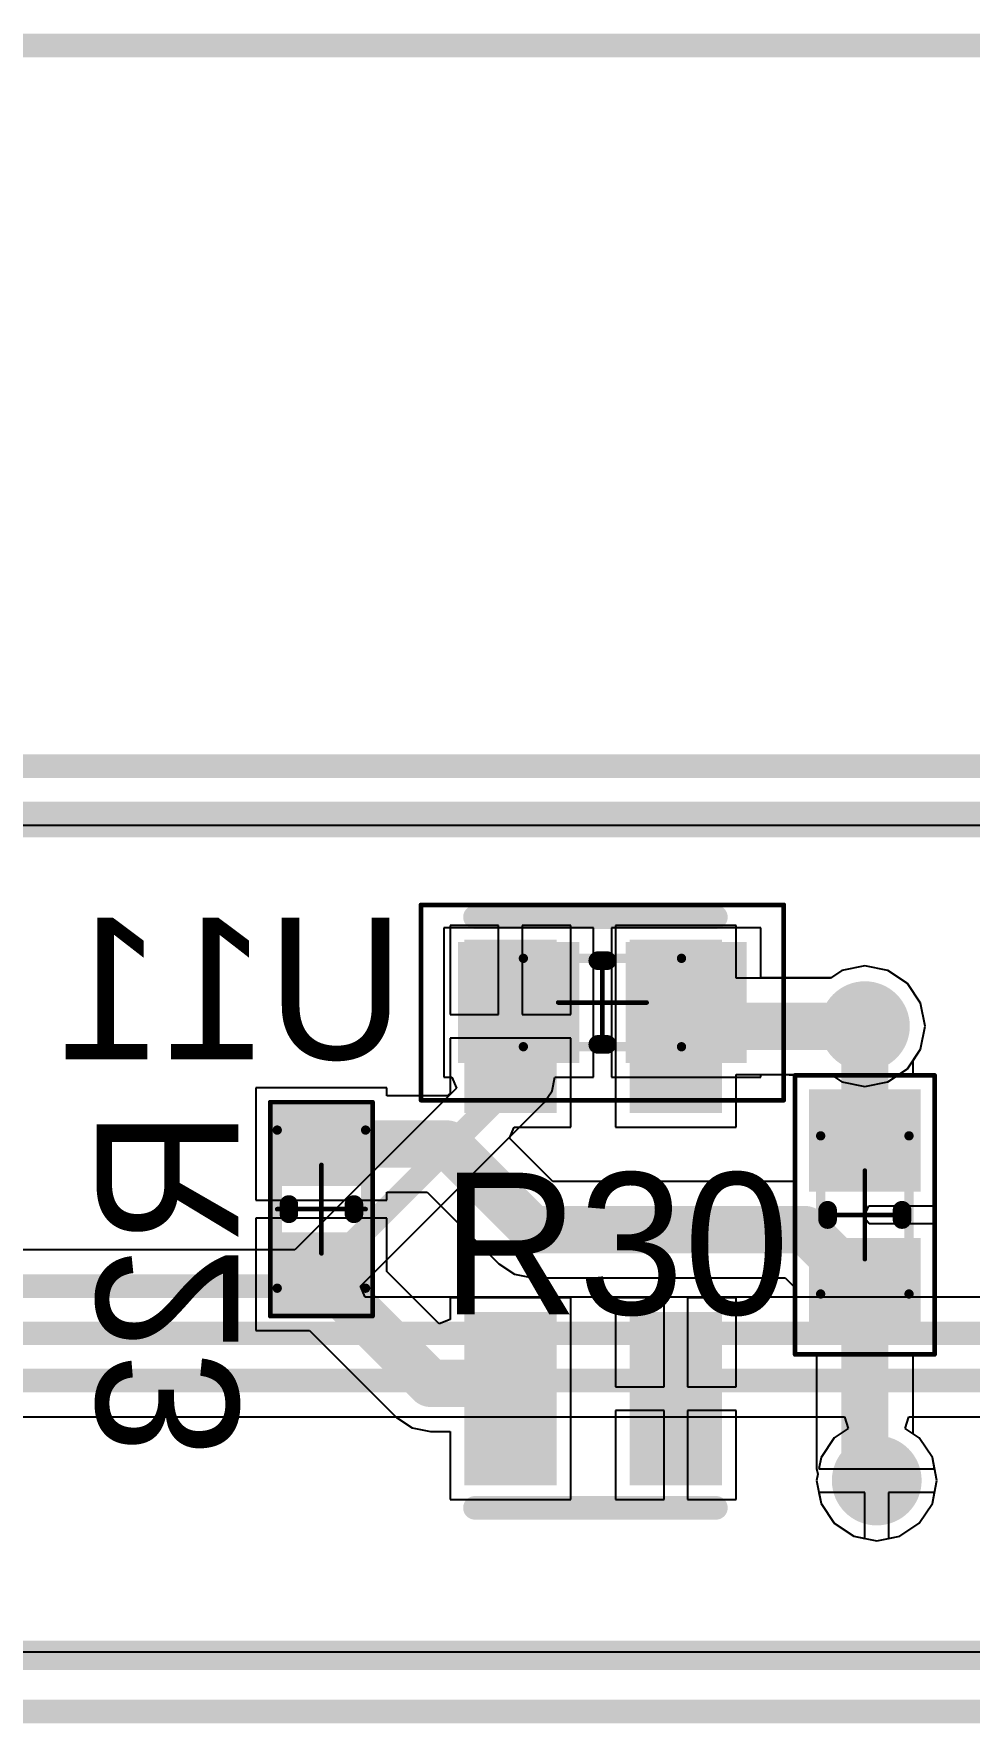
# Model space of a CAD drawing. Header units: millimetres. Extents: x 0 to 146, y 0 to 35.
# Drawn here: x 109.56 to 119.62, y 15.88 to 34.04 of the extents above; entities that cross this region are included whole.
import ezdxf

# ---------------------------------------------------------------- set-up
doc = ezdxf.new("R2010")
doc.units = ezdxf.units.MM
for name, color, linetype in [('BottomLayer', 5, 'Continuous'), ('BottomOverlay', 54, 'Continuous'), ('BottomPaste', 16, 'Continuous'), ('BottomSolder', 6, 'Continuous'), ('Mechanical1', 6, 'Continuous'), ('Mechanical13', 56, 'Continuous'), ('Mechanical15', 56, 'Continuous'), ('MultiLayer', 9, 'Continuous'), ('TopLayer', 1, 'Continuous'), ('TopOverlay', 2, 'Continuous'), ('TopPaste', 8, 'Continuous'), ('TopSolder', 216, 'Continuous'), ('ViaHoleLayer', 16, 'Continuous')]:
    doc.layers.add(name, color=color, linetype=linetype)

# ---------------------------------------------------------------- blocks, each defined once
blk = doc.blocks.new('QRE1113GR_B_8')
at = {"layer": 'BottomLayer'}
for points in [[(-2.82999942, 0.4939995199999999), (-1.17000274, 0.4939995199999999), (-2.82999942, 1.28400048), (-1.17000274, 1.28400048)], [(1.17000274, 0.4939995199999999), (2.82999942, 0.4939995199999999), (1.17000274, 1.28400048), (2.82999942, 1.28400048)], [(-2.82999942, -1.28400048), (-1.17000274, -1.28400048), (-2.82999942, -0.4939995199999999), (-1.17000274, -0.4939995199999999)], [(1.17000274, -1.28400048), (2.82999942, -1.28400048), (1.17000274, -0.4939995199999999), (2.82999942, -0.4939995199999999)]]:
    blk.add_solid(points, dxfattribs=at)
at = {"layer": 'BottomOverlay', "const_width": 0.254}
for points in [[(-3.175, -1.27), (-3.175, 1.3199999)], [(3.175, -1.27), (3.175, 1.3199999)], [(1.651, -2.032), (1.524, -2.032)]]:
    blk.add_lwpolyline(points, dxfattribs=at)
at = {"layer": 'BottomOverlay', "const_width": 0.127}
for points in [[(-3.2385, 1.3199999, 1), (-3.1115, 1.3199999, 1)], [(3.1115, 1.3199999, 1), (3.2385, 1.3199999, 1)], [(-3.2385, -1.27, 1), (-3.1115, -1.27, 1)], [(3.1115, -1.27, 1), (3.2385, -1.27, 1)], [(1.4605, -2.032, 1), (1.5875, -2.032, 1)], [(1.5875, -2.032, 1), (1.7145, -2.032, 1)]]:
    blk.add_lwpolyline(points, format="xyb", close=True, dxfattribs=at)
at = {"layer": 'BottomPaste'}
for points in [[(-2.82999942, 0.4939995199999999), (-1.17000274, 0.4939995199999999), (-2.82999942, 1.28400048), (-1.17000274, 1.28400048)], [(1.17000274, 0.4939995199999999), (2.82999942, 0.4939995199999999), (1.17000274, 1.28400048), (2.82999942, 1.28400048)], [(-2.82999942, -1.28400048), (-1.17000274, -1.28400048), (-2.82999942, -0.4939995199999999), (-1.17000274, -0.4939995199999999)], [(1.17000274, -1.28400048), (2.82999942, -1.28400048), (1.17000274, -0.4939995199999999), (2.82999942, -0.4939995199999999)]]:
    blk.add_solid(points, dxfattribs=at)
at = {"layer": 'BottomSolder'}
for points in [[(-2.93159942, 0.39239952), (-1.06840274, 0.39239952), (-2.93159942, 1.38560048), (-1.06840274, 1.38560048)], [(1.06840274, 0.39239952), (2.93159942, 0.39239952), (1.06840274, 1.38560048), (2.93159942, 1.38560048)], [(-2.93159942, -1.38560048), (-1.06840274, -1.38560048), (-2.93159942, -0.39239952), (-1.06840274, -0.39239952)], [(1.06840274, -1.38560048), (2.93159942, -1.38560048), (1.06840274, -0.39239952), (2.93159942, -0.39239952)]]:
    blk.add_solid(points, dxfattribs=at)
blk = doc.blocks.new('RESC0603_1608__M_33')
at = {"layer": 'Mechanical13', "const_width": 0.0999998}
for points in [[(0.8500008399999999, 0.47500032), (-0.8499983, 0.47500032)], [(-0.8499983, 0.47500032), (-0.8499983, -0.47499778)], [(0.8500008399999999, 0.47500032), (0.8500008399999999, -0.47499778)], [(0.8500008399999999, -0.47499778), (-0.8499983, -0.47499778)]]:
    blk.add_lwpolyline(points, dxfattribs=at)
at = {"layer": 'Mechanical13', "const_width": 0.0499999}
for points in [[(-0.8749969799999999, 0.47500032, 1), (-0.8249996199999998, 0.47500032, 1)], [(-0.8749969799999999, 0.47500032, 1), (-0.8249996199999998, 0.47500032, 1)], [(0.8250021599999999, 0.47500032, 1), (0.87499952, 0.47500032, 1)], [(0.8250021599999999, 0.47500032, 1), (0.87499952, 0.47500032, 1)], [(-0.8749969799999999, -0.47499778, 1), (-0.8249996199999998, -0.47499778, 1)], [(-0.8749969799999999, -0.47499778, 1), (-0.8249996199999998, -0.47499778, 1)], [(0.8250021599999999, -0.47499778, 1), (0.87499952, -0.47499778, 1)], [(0.8250021599999999, -0.47499778, 1), (0.87499952, -0.47499778, 1)]]:
    blk.add_lwpolyline(points, format="xyb", close=True, dxfattribs=at)
at = {"layer": 'Mechanical15', "const_width": 0.0499999}
for points in [[(1.95000118, 1.05000044), (-1.94999864, 1.05000044)], [(-1.94999864, 1.05000044), (-1.94999864, -1.0499979)], [(1.95000118, 1.05000044), (1.95000118, -1.0499979)], [(2.54e-06, 0.47500032), (2.54e-06, -0.47499778)], [(0.47500286, 2.54e-06), (-0.47499778, 2.54e-06)], [(1.95000118, -1.0499979), (-1.94999864, -1.0499979)]]:
    blk.add_lwpolyline(points, dxfattribs=at)
at = {"layer": 'Mechanical15', "const_width": 0.02499868}
for points in [[(-1.96249798, 1.05000044, 1), (-1.9374993, 1.05000044, 1)], [(-1.96249798, 1.05000044, 1), (-1.9374993, 1.05000044, 1)], [(1.93750184, 1.05000044, 1), (1.96250052, 1.05000044, 1)], [(1.93750184, 1.05000044, 1), (1.96250052, 1.05000044, 1)], [(-0.0124968, 0.47500032, 1), (0.01250188, 0.47500032, 1)], [(-0.48749712, 2.54e-06, 1), (-0.46249844, 2.54e-06, 1)], [(0.46250352, 2.54e-06, 1), (0.4875022, 2.54e-06, 1)], [(-0.0124968, -0.47499778, 1), (0.01250188, -0.47499778, 1)], [(-1.96249798, -1.0499979, 1), (-1.9374993, -1.0499979, 1)], [(-1.96249798, -1.0499979, 1), (-1.9374993, -1.0499979, 1)], [(1.93750184, -1.0499979, 1), (1.96250052, -1.0499979, 1)], [(1.93750184, -1.0499979, 1), (1.96250052, -1.0499979, 1)]]:
    blk.add_lwpolyline(points, format="xyb", close=True, dxfattribs=at)
at = {"layer": 'TopLayer'}
for points in [[(-0.3499993, -0.54999636), (-0.3499993, 0.55000144), (-1.4499971, -0.54999636), (-1.4499971, 0.55000144)], [(1.44999964, -0.54999636), (1.44999964, 0.55000144), (0.35000184, -0.54999636), (0.35000184, 0.55000144)]]:
    blk.add_solid(points, dxfattribs=at)
at = {"layer": 'TopOverlay', "const_width": 0.1999996}
for points in [[(0.0499999, 0.4500016399999999), (-0.0499999, 0.4500016399999999)], [(0.0499999, -0.4500016399999999), (-0.0499999, -0.4500016399999999)]]:
    blk.add_lwpolyline(points, dxfattribs=at)
at = {"layer": 'TopOverlay', "const_width": 0.0999998}
for points in [[(-0.0999998, 0.4500016399999999, 1), (0, 0.4500016399999999, 1)], [(0, 0.4500016399999999, 1), (0.0999998, 0.4500016399999999, 1)], [(-0.0999998, -0.4500016399999999, 1), (0, -0.4500016399999999, 1)], [(0, -0.4500016399999999, 1), (0.0999998, -0.4500016399999999, 1)]]:
    blk.add_lwpolyline(points, format="xyb", close=True, dxfattribs=at)
at = {"layer": 'TopPaste'}
for points in [[(-0.3499993, -0.54999636), (-0.3499993, 0.55000144), (-1.4499971, -0.54999636), (-1.4499971, 0.55000144)], [(1.44999964, -0.54999636), (1.44999964, 0.55000144), (0.35000184, -0.54999636), (0.35000184, 0.55000144)]]:
    blk.add_solid(points, dxfattribs=at)
at = {"layer": 'TopSolder'}
for points in [[(-0.2483993, -0.65159636), (-0.2483993, 0.65160144), (-1.5515971, -0.65159636), (-1.5515971, 0.65160144)], [(1.55159964, -0.65159636), (1.55159964, 0.65160144), (0.24840184, -0.65159636), (0.24840184, 0.65160144)]]:
    blk.add_solid(points, dxfattribs=at)
blk = doc.blocks.new('RESC0603_1608__N_B_39')
at = {"layer": 'BottomLayer'}
for points in [[(-1.2499975, 0.499999), (-1.2499975, -0.499999), (-0.3499993, 0.499999), (-0.3499993, -0.499999)], [(0.35000184, 0.499999), (0.35000184, -0.499999), (1.25000004, 0.499999), (1.25000004, -0.499999)]]:
    blk.add_solid(points, dxfattribs=at)
at = {"layer": 'BottomOverlay', "const_width": 0.1999996}
for points in [[(0.0499999, 0.3999992), (-0.0499999, 0.3999992)], [(0.0499999, -0.3999992), (-0.0499999, -0.3999992)]]:
    blk.add_lwpolyline(points, dxfattribs=at)
at = {"layer": 'BottomOverlay', "const_width": 0.0999998}
for points in [[(-0.0999998, 0.3999992, 1), (0, 0.3999992, 1)], [(0, 0.3999992, 1), (0.0999998, 0.3999992, 1)], [(-0.0999998, -0.3999992, 1), (0, -0.3999992, 1)], [(0, -0.3999992, 1), (0.0999998, -0.3999992, 1)]]:
    blk.add_lwpolyline(points, format="xyb", close=True, dxfattribs=at)
at = {"layer": 'BottomPaste'}
for points in [[(-1.2499975, 0.499999), (-1.2499975, -0.499999), (-0.3499993, 0.499999), (-0.3499993, -0.499999)], [(0.35000184, 0.499999), (0.35000184, -0.499999), (1.25000004, 0.499999), (1.25000004, -0.499999)]]:
    blk.add_solid(points, dxfattribs=at)
at = {"layer": 'BottomSolder'}
for points in [[(-1.3515975, 0.601599), (-1.3515975, -0.601599), (-0.2483993, 0.601599), (-0.2483993, -0.601599)], [(0.24840184, 0.601599), (0.24840184, -0.601599), (1.35160004, 0.601599), (1.35160004, -0.601599)]]:
    blk.add_solid(points, dxfattribs=at)
at = {"layer": 'Mechanical13', "const_width": 0.0999998}
for points in [[(0.8500008399999999, 0.47500032), (-0.8499983, 0.47500032)], [(-0.8499983, -0.47499778), (-0.8499983, 0.47500032)], [(0.8500008399999999, -0.47499778), (0.8500008399999999, 0.47500032)], [(0.8500008399999999, -0.47499778), (-0.8499983, -0.47499778)]]:
    blk.add_lwpolyline(points, dxfattribs=at)
at = {"layer": 'Mechanical13', "const_width": 0.0499999}
for points in [[(-0.8749969799999999, 0.47500032, 1), (-0.8249996199999998, 0.47500032, 1)], [(-0.8749969799999999, 0.47500032, 1), (-0.8249996199999998, 0.47500032, 1)], [(0.8250021599999999, 0.47500032, 1), (0.87499952, 0.47500032, 1)], [(0.8250021599999999, 0.47500032, 1), (0.87499952, 0.47500032, 1)], [(-0.8749969799999999, -0.47499778, 1), (-0.8249996199999998, -0.47499778, 1)], [(-0.8749969799999999, -0.47499778, 1), (-0.8249996199999998, -0.47499778, 1)], [(0.8250021599999999, -0.47499778, 1), (0.87499952, -0.47499778, 1)], [(0.8250021599999999, -0.47499778, 1), (0.87499952, -0.47499778, 1)]]:
    blk.add_lwpolyline(points, format="xyb", close=True, dxfattribs=at)
at = {"layer": 'Mechanical15', "const_width": 0.0499999}
for points in [[(1.50000208, 0.75000104), (-1.49999954, 0.75000104)], [(-1.49999954, -0.7499985), (-1.49999954, 0.75000104)], [(1.50000208, -0.7499985), (1.50000208, 0.75000104)], [(2.54e-06, -0.47499778), (2.54e-06, 0.47500032)], [(0.47500286, 0), (-0.47499778, 0)], [(1.50000208, -0.7499985), (-1.49999954, -0.7499985)]]:
    blk.add_lwpolyline(points, dxfattribs=at)
at = {"layer": 'Mechanical15', "const_width": 0.02499868}
for points in [[(-1.51249888, 0.75000104, 1), (-1.4875002, 0.75000104, 1)], [(-1.51249888, 0.75000104, 1), (-1.4875002, 0.75000104, 1)], [(1.48750274, 0.75000104, 1), (1.51250142, 0.75000104, 1)], [(1.48750274, 0.75000104, 1), (1.51250142, 0.75000104, 1)], [(-0.0124968, 0.47500032, 1), (0.01250188, 0.47500032, 1)], [(-0.48749712, 0, 1), (-0.46249844, 0, 1)], [(0.46250352, 0, 1), (0.4875022, 0, 1)], [(-0.0124968, -0.47499778, 1), (0.01250188, -0.47499778, 1)], [(-1.51249888, -0.7499985, 1), (-1.4875002, -0.7499985, 1)], [(-1.51249888, -0.7499985, 1), (-1.4875002, -0.7499985, 1)], [(1.48750274, -0.7499985, 1), (1.51250142, -0.7499985, 1)], [(1.48750274, -0.7499985, 1), (1.51250142, -0.7499985, 1)]]:
    blk.add_lwpolyline(points, format="xyb", close=True, dxfattribs=at)
blk = doc.blocks.new('RESC0603_1608__L_B_40')
at = {"layer": 'BottomLayer'}
for points in [[(-1.0499979, 0.44999656), (-1.0499979, -0.4500016399999999), (-0.3499993, 0.44999656), (-0.3499993, -0.4500016399999999)], [(0.35000184, 0.44999656), (0.35000184, -0.4500016399999999), (1.05000044, 0.44999656), (1.05000044, -0.4500016399999999)]]:
    blk.add_solid(points, dxfattribs=at)
at = {"layer": 'BottomOverlay', "const_width": 0.1999996}
for points in [[(-0.0499999, 0.35000184), (0.0499999, 0.35000184)], [(-0.0499999, -0.35000184), (0.0499999, -0.35000184)]]:
    blk.add_lwpolyline(points, dxfattribs=at)
at = {"layer": 'BottomOverlay', "const_width": 0.0999998}
for points in [[(-0.0999998, 0.35000184, 1), (0, 0.35000184, 1)], [(0, 0.35000184, 1), (0.0999998, 0.35000184, 1)], [(-0.0999998, -0.35000184, 1), (0, -0.35000184, 1)], [(0, -0.35000184, 1), (0.0999998, -0.35000184, 1)]]:
    blk.add_lwpolyline(points, format="xyb", close=True, dxfattribs=at)
at = {"layer": 'BottomPaste'}
for points in [[(-1.0499979, 0.44999656), (-1.0499979, -0.4500016399999999), (-0.3499993, 0.44999656), (-0.3499993, -0.4500016399999999)], [(0.35000184, 0.44999656), (0.35000184, -0.4500016399999999), (1.05000044, 0.44999656), (1.05000044, -0.4500016399999999)]]:
    blk.add_solid(points, dxfattribs=at)
at = {"layer": 'BottomSolder'}
for points in [[(-1.1515979, 0.55159656), (-1.1515979, -0.5516016399999999), (-0.2483993, 0.55159656), (-0.2483993, -0.5516016399999999)], [(0.24840184, 0.55159656), (0.24840184, -0.5516016399999999), (1.15160044, 0.55159656), (1.15160044, -0.5516016399999999)]]:
    blk.add_solid(points, dxfattribs=at)
at = {"layer": 'Mechanical13', "const_width": 0.0999998}
for points in [[(-0.8499983, 0.47499778), (0.8500008399999999, 0.47499778)], [(-0.8499983, 0.47499778), (-0.8499983, -0.47500286)], [(0.8500008399999999, 0.47499778), (0.8500008399999999, -0.47500286)], [(-0.8499983, -0.47500286), (0.8500008399999999, -0.47500286)]]:
    blk.add_lwpolyline(points, dxfattribs=at)
at = {"layer": 'Mechanical13', "const_width": 0.0499999}
for points in [[(-0.8749969799999999, 0.47499778, 1), (-0.8249996199999998, 0.47499778, 1)], [(-0.8749969799999999, 0.47499778, 1), (-0.8249996199999998, 0.47499778, 1)], [(0.8250021599999999, 0.47499778, 1), (0.87499952, 0.47499778, 1)], [(0.8250021599999999, 0.47499778, 1), (0.87499952, 0.47499778, 1)], [(-0.8749969799999999, -0.47500286, 1), (-0.8249996199999998, -0.47500286, 1)], [(-0.8749969799999999, -0.47500286, 1), (-0.8249996199999998, -0.47500286, 1)], [(0.8250021599999999, -0.47500286, 1), (0.87499952, -0.47500286, 1)], [(0.8250021599999999, -0.47500286, 1), (0.87499952, -0.47500286, 1)]]:
    blk.add_lwpolyline(points, format="xyb", close=True, dxfattribs=at)
at = {"layer": 'Mechanical15', "const_width": 0.0499999}
for points in [[(-1.1499977, 0.5499989), (1.15000024, 0.5499989)], [(-1.1499977, 0.5499989), (-1.1499977, -0.55000144)], [(1.15000024, 0.5499989), (1.15000024, -0.55000144)], [(2.54e-06, 0.47499778), (2.54e-06, -0.47500286)], [(-0.47499778, -2.54e-06), (0.47500032, -2.54e-06)], [(-1.1499977, -0.55000144), (1.15000024, -0.55000144)]]:
    blk.add_lwpolyline(points, dxfattribs=at)
at = {"layer": 'Mechanical15', "const_width": 0.02499868}
for points in [[(-1.16249704, 0.5499989, 1), (-1.13749836, 0.5499989, 1)], [(-1.16249704, 0.5499989, 1), (-1.13749836, 0.5499989, 1)], [(1.1375009, 0.5499989, 1), (1.16249958, 0.5499989, 1)], [(1.1375009, 0.5499989, 1), (1.16249958, 0.5499989, 1)], [(-0.0124968, 0.47499778, 1), (0.01250188, 0.47499778, 1)], [(-0.48749712, -2.54e-06, 1), (-0.46249844, -2.54e-06, 1)], [(0.46250098, -2.54e-06, 1), (0.4874996599999999, -2.54e-06, 1)], [(-1.16249704, -0.55000144, 1), (-1.13749836, -0.55000144, 1)], [(-1.16249704, -0.55000144, 1), (-1.13749836, -0.55000144, 1)], [(-0.0124968, -0.47500286, 1), (0.01250188, -0.47500286, 1)], [(1.1375009, -0.55000144, 1), (1.16249958, -0.55000144, 1)], [(1.1375009, -0.55000144, 1), (1.16249958, -0.55000144, 1)]]:
    blk.add_lwpolyline(points, format="xyb", close=True, dxfattribs=at)

msp = doc.modelspace()

# ---------------------------------------------------------------- linework, layer by layer
at = {"layer": 'BottomLayer'}
for p, q in [((2.03661264, 25.52737846), (138.56156184, 25.52737592)), ((114.55748488, 24.44968186), (114.03548694, 24.44968186)), ((114.03548694, 24.44968186), (114.03548694, 23.49268098)), ((114.55748488, 23.49268098), (114.55748488, 24.44968186)), ((115.3334879, 24.44968186), (114.81148488, 24.44968186)), ((114.81148488, 24.44968186), (114.81148488, 23.49268098)), ((115.3334879, 23.49268098), (115.3334879, 24.44968186)), ((117.1114879, 24.44968186), (115.81348694, 24.44968186)), ((115.81348694, 24.44968186), (115.81348694, 22.28168518)), ((117.1114879, 23.88363524), (117.1114879, 24.44968186)), ((118.4956101, 24.01582192), (118.2478458, 23.9665383)), ((118.7433744, 23.9665383), (118.4956101, 24.01582192)), ((118.12377188, 23.88363524), (117.1114879, 23.88363524)), ((118.2478458, 23.9665383), (118.12377188, 23.88363524)), ((118.9534197, 23.8261906), (118.7433744, 23.9665383)), ((119.0937674, 23.6161453), (118.9534197, 23.8261906)), ((119.14305102, 23.368381), (119.0937674, 23.6161453)), ((114.03548694, 23.49268098), (114.55748488, 23.49268098)), ((114.81148488, 23.49268098), (115.3334879, 23.49268098)), ((119.0937674, 23.1206167), (119.14305102, 23.368381)), ((114.68448488, 23.23868098), (114.03548694, 23.23868098)), ((114.03548694, 23.23868098), (114.03548694, 22.64405428)), ((115.3334879, 23.23868098), (114.68448488, 23.23868098)), ((115.3334879, 22.28168518), (115.3334879, 23.23868098)), ((119.01243914, 22.9988999), (119.0937674, 23.1206167)), ((119.01243914, 22.84338078), (119.01243914, 22.9988999)), ((113.35648906, 22.70538258), (111.94849086, 22.70538258)), ((111.94849086, 22.70538258), (111.94849086, 21.49738398)), ((113.35648906, 22.619335), (113.35648906, 22.70538258)), ((117.1114879, 22.28168518), (117.1114879, 22.8477318)), ((117.1114879, 22.8477318), (117.61528928, 22.8477318)), ((117.61528928, 22.8477318), (117.74048842, 22.84337824)), ((117.74048842, 22.84337824), (117.74048842, 21.69933176)), ((119.24848642, 22.84338078), (119.01243914, 22.84338078)), ((119.24848642, 21.43538258), (119.24848642, 22.84338078)), ((114.00536508, 22.619335), (113.35648906, 22.619335)), ((114.03548694, 22.64405428), (114.00536508, 22.619335)), ((114.67489384, 22.16435242), (114.72349674, 22.28168518)), ((115.1399145, 21.69933176), (114.67489384, 22.16435242)), ((114.72349674, 22.28168518), (115.3334879, 22.28168518)), ((115.81348694, 22.28168518), (117.1114879, 22.28168518)), ((117.74048842, 21.69933176), (115.1399145, 21.69933176)), ((111.94849086, 21.49738398), (113.35648906, 21.49738398)), ((113.35648906, 21.49738398), (113.35648906, 21.58343156)), ((113.35648906, 21.58343156), (113.79082398, 21.58343156)), ((113.79082398, 21.58343156), (114.55912318, 20.81513236)), ((118.48278818, 21.31423474), (118.53615612, 21.43538258)), ((118.53615612, 21.43538258), (119.24848642, 21.43538258)), ((113.35648906, 21.30538284), (111.94849086, 21.30538284)), ((111.94849086, 21.30538284), (111.94849086, 20.09738424)), ((113.35648906, 20.7298798), (113.35648906, 21.30538284)), ((118.53958258, 21.24338144), (118.48278818, 21.31423474)), ((119.24848642, 21.24338144), (118.53958258, 21.24338144)), ((119.24848642, 19.83538324), (119.24848642, 21.24338144)), ((113.91815418, 20.16821468), (113.35648906, 20.7298798)), ((114.55912318, 20.81513236), (114.72715942, 20.7028542)), ((114.72715942, 20.7028542), (114.92537086, 20.66342578)), ((114.92537086, 20.66342578), (114.92538356, 20.66342832)), ((114.92538356, 20.66342832), (117.63794608, 20.66342832)), ((117.63794608, 20.66342832), (117.74048842, 20.56088852)), ((117.74048842, 20.56088852), (117.74048842, 19.83538324)), ((115.3334879, 20.4496797), (114.03548694, 20.4496797)), ((114.03548694, 20.4496797), (114.03548694, 20.21681758)), ((115.3334879, 18.28168302), (115.3334879, 20.4496797)), ((116.33548488, 20.4496797), (115.81348694, 20.4496797)), ((115.81348694, 20.4496797), (115.81348694, 19.49267882)), ((116.33548488, 19.49267882), (116.33548488, 20.4496797)), ((117.1114879, 20.4496797), (116.58948488, 20.4496797)), ((116.58948488, 20.4496797), (116.58948488, 19.49267882)), ((117.1114879, 19.49267882), (117.1114879, 20.4496797)), ((114.03548694, 20.21681758), (113.91815418, 20.16821468)), ((111.94849086, 20.09738424), (112.5239939, 20.09738424)), ((112.5239939, 20.09738424), (113.45882058, 19.16255756)), ((117.74048842, 19.83538324), (117.9765357, 19.83538324)), ((117.9765357, 19.83538324), (117.9765357, 18.61223608)), ((119.01243914, 18.98734582), (119.01243914, 19.83538324)), ((119.01243914, 19.83538324), (119.24848642, 19.83538324)), ((115.81348694, 19.49267882), (116.33548488, 19.49267882)), ((116.58948488, 19.49267882), (117.1114879, 19.49267882)), ((113.45882058, 19.16255756), (113.62685428, 19.0502794)), ((116.33548488, 19.23867882), (115.81348694, 19.23867882)), ((115.81348694, 19.23867882), (115.81348694, 18.28168302)), ((116.33548488, 18.28168302), (116.33548488, 19.23867882)), ((117.1114879, 19.23867882), (116.58948488, 19.23867882)), ((116.58948488, 19.23867882), (116.58948488, 18.28168302)), ((117.1114879, 18.28168302), (117.1114879, 19.23867882)), ((113.62685428, 19.0502794), (113.82506826, 19.01085352)), ((113.82506826, 19.01085352), (114.03548694, 19.01085352)), ((114.03548694, 19.01085352), (114.03548694, 18.28168302)), ((119.0804197, 18.941923), (119.01243914, 18.98734582)), ((119.2207674, 18.7318777), (119.0804197, 18.941923)), ((119.27005102, 18.4841134), (119.2207674, 18.7318777)), ((117.98859562, 18.55160882), (117.97516918, 18.4841134)), ((117.9765357, 18.61223608), (117.98859562, 18.55160882)), ((117.97516918, 18.4841134), (118.0244528, 18.2363491)), ((119.2207674, 18.2363491), (119.27005102, 18.4841134)), ((114.03548694, 18.28168302), (115.3334879, 18.28168302)), ((115.81348694, 18.28168302), (116.33548488, 18.28168302)), ((116.58948488, 18.28168302), (117.1114879, 18.28168302)), ((118.0244528, 18.2363491), (118.1648005, 18.0263038)), ((119.0804197, 18.0263038), (119.2207674, 18.2363491)), ((118.1648005, 18.0263038), (118.3748458, 17.8859561)), ((118.8703744, 17.8859561), (119.0804197, 18.0263038)), ((118.3748458, 17.8859561), (118.6226101, 17.83667248)), ((118.6226101, 17.83667248), (118.8703744, 17.8859561)), ((138.56160248, 16.63737592), (93.0956101, 16.637381))]:
    msp.add_line(p, q, dxfattribs=at)
at = {"layer": 'BottomLayer', "const_width": 0.508}
for points in [[(116.46248742, 23.36568352), (118.49291262, 23.36568352)], [(118.49291262, 23.36568352), (118.49448742, 23.36725832)], [(118.49448742, 23.36725832), (118.4956101, 23.368381)], [(118.49448742, 22.13938168), (118.49448742, 23.36725832)], [(112.65248996, 22.10138328), (114.00536762, 22.10138328)], [(114.00536762, 22.10138328), (114.92537086, 21.18138004)], [(114.92537086, 21.18138004), (117.85248972, 21.18138004)], [(117.85248972, 21.18138004), (118.24848588, 20.78538388)], [(112.65248996, 20.70138354), (112.75248976, 20.70138354)], [(112.75248976, 20.70138354), (112.8484916, 20.6053817)], [(112.8484916, 20.5053819), (112.8484916, 20.6053817)], [(112.8484916, 20.5053819), (113.82506826, 19.52880524)], [(118.49448742, 18.61223608), (118.49448742, 20.53938234)], [(113.82506826, 19.52880524), (114.54348694, 19.52880524)], [(114.54348694, 19.52880524), (114.68448742, 19.38780476)], [(114.68448742, 19.36568136), (114.68448742, 19.38780476)], [(118.49448742, 18.61223608), (118.6226101, 18.4841134)]]:
    msp.add_lwpolyline(points, dxfattribs=at)
at = {"layer": 'BottomLayer'}
for points, const_width in [([(116.33548742, 23.36568352, 1), (116.58948742, 23.36568352, 1)], 0.254), ([(118.3051101, 23.368381, 1), (118.6861101, 23.368381, 1)], 0.3809999999999999), ([(118.36591262, 23.36568352, 1), (118.61991262, 23.36568352, 1)], 0.254), ([(118.36591262, 23.36568352, 1), (118.61991262, 23.36568352, 1)], 0.254), ([(118.36748742, 23.36725832, 1), (118.62148742, 23.36725832, 1)], 0.254), ([(118.36748742, 23.36725832, 1), (118.62148742, 23.36725832, 1)], 0.254), ([(118.36748742, 23.36725832, 1), (118.62148742, 23.36725832, 1)], 0.254), ([(118.3686101, 23.368381, 1), (118.6226101, 23.368381, 1)], 0.254), ([(112.52548996, 22.10138328, 1), (112.77948996, 22.10138328, 1)], 0.254), ([(113.87836762, 22.10138328, 1), (114.13236762, 22.10138328, 1)], 0.254), ([(113.87836762, 22.10138328, 1), (114.13236762, 22.10138328, 1)], 0.254), ([(118.36748742, 22.13938168, 1), (118.62148742, 22.13938168, 1)], 0.254), ([(114.79837086, 21.18138004, 1), (115.05237086, 21.18138004, 1)], 0.254), ([(114.79837086, 21.18138004, 1), (115.05237086, 21.18138004, 1)], 0.254), ([(117.72548972, 21.18138004, 1), (117.97948972, 21.18138004, 1)], 0.254), ([(117.72548972, 21.18138004, 1), (117.97948972, 21.18138004, 1)], 0.254), ([(112.52548996, 20.70138354, 1), (112.77948996, 20.70138354, 1)], 0.254), ([(112.62548976, 20.70138354, 1), (112.87948976, 20.70138354, 1)], 0.254), ([(112.62548976, 20.70138354, 1), (112.87948976, 20.70138354, 1)], 0.254), ([(118.12148588, 20.78538388, 1), (118.37548588, 20.78538388, 1)], 0.254), ([(112.7214916, 20.6053817, 1), (112.9754916, 20.6053817, 1)], 0.254), ([(112.7214916, 20.6053817, 1), (112.9754916, 20.6053817, 1)], 0.254), ([(112.7214916, 20.5053819, 1), (112.9754916, 20.5053819, 1)], 0.254), ([(112.7214916, 20.5053819, 1), (112.9754916, 20.5053819, 1)], 0.254), ([(118.36748742, 20.53938234, 1), (118.62148742, 20.53938234, 1)], 0.254), ([(113.69806826, 19.52880524, 1), (113.95206826, 19.52880524, 1)], 0.254), ([(113.69806826, 19.52880524, 1), (113.95206826, 19.52880524, 1)], 0.254), ([(114.41648694, 19.52880524, 1), (114.67048694, 19.52880524, 1)], 0.254), ([(114.41648694, 19.52880524, 1), (114.67048694, 19.52880524, 1)], 0.254), ([(114.55748742, 19.38780476, 1), (114.81148742, 19.38780476, 1)], 0.254), ([(114.55748742, 19.38780476, 1), (114.81148742, 19.38780476, 1)], 0.254), ([(114.55748742, 19.36568136, 1), (114.81148742, 19.36568136, 1)], 0.254), ([(118.36748742, 18.61223608, 1), (118.62148742, 18.61223608, 1)], 0.254), ([(118.36748742, 18.61223608, 1), (118.62148742, 18.61223608, 1)], 0.254), ([(118.4321101, 18.4841134, 1), (118.8131101, 18.4841134, 1)], 0.3809999999999999), ([(118.4956101, 18.4841134, 1), (118.7496101, 18.4841134, 1)], 0.254)]:
    msp.add_lwpolyline(points, format="xyb", close=True, dxfattribs=dict(at, const_width=const_width))
at = {"layer": 'BottomOverlay', "const_width": 0.254}
for points in [[(2.032, 25.654), (138.557, 25.654)], [(93.2815, 16.5735), (138.6205, 16.5735)]]:
    msp.add_lwpolyline(points, dxfattribs=at)
at = {"layer": 'BottomSolder', "const_width": 0.4826}
for points in [[(118.2543101, 23.368381, 1), (118.7369101, 23.368381, 1)], [(118.3813101, 18.4841134, 1), (118.8639101, 18.4841134, 1)]]:
    msp.add_lwpolyline(points, format="xyb", close=True, dxfattribs=at)
at = {"layer": 'Mechanical1', "const_width": 0.254}
for points in [[(2.032381, 26.162381), (138.5616101, 26.162381)], [(98.806, 16.00238354), (138.5616101, 16.002381)]]:
    msp.add_lwpolyline(points, dxfattribs=at)
at = {"layer": 'MultiLayer', "const_width": 0.3809999999999999}
for points in [[(118.3051101, 23.368381, 1), (118.6861101, 23.368381, 1)], [(118.4321101, 18.4841134, 1), (118.8131101, 18.4841134, 1)]]:
    msp.add_lwpolyline(points, format="xyb", close=True, dxfattribs=at)
at = {"layer": 'TopLayer'}
for p, q in [((2.03661264, 25.52738354), (138.56161264, 25.52737338)), ((115.57752602, 24.4263799), (113.96952822, 24.4263799)), ((113.96952822, 24.4263799), (113.96952822, 22.8183821)), ((115.57752602, 22.8183821), (115.57752602, 24.4263799)), ((117.37752496, 24.4263799), (115.76952716, 24.4263799)), ((115.76952716, 24.4263799), (115.76952716, 22.8183821)), ((117.37752496, 23.88633272), (117.37752496, 24.4263799)), ((118.4956101, 24.01582192), (118.2478458, 23.9665383)), ((118.7433744, 23.9665383), (118.4956101, 24.01582192)), ((118.12781048, 23.88633272), (117.37752496, 23.88633272)), ((118.2478458, 23.9665383), (118.12781048, 23.88633272)), ((118.9534197, 23.8261906), (118.7433744, 23.9665383)), ((119.0937674, 23.6161453), (118.9534197, 23.8261906)), ((119.14305102, 23.368381), (119.0937674, 23.6161453)), ((119.0937674, 23.1206167), (119.14305102, 23.368381)), ((118.9534197, 22.9105714), (119.0937674, 23.1206167)), ((118.7433744, 22.7702237), (118.9534197, 22.9105714)), ((114.10390692, 22.70104934), (112.36570364, 20.96284606)), ((113.96952822, 22.8183821), (114.05530402, 22.8183821)), ((114.05530402, 22.8183821), (114.10390692, 22.70104934)), ((115.1324215, 22.67263944), (115.16141306, 22.8183821)), ((115.16141306, 22.8183821), (115.57752602, 22.8183821)), ((115.76952716, 22.8183821), (117.37752496, 22.8183821)), ((117.37752496, 22.8183821), (117.37752496, 22.85042928)), ((117.37752496, 22.85042928), (118.12781048, 22.85042928)), ((118.12781048, 22.85042928), (118.2478458, 22.7702237)), ((118.2478458, 22.7702237), (118.4956101, 22.72094008)), ((118.4956101, 22.72094008), (118.7433744, 22.7702237)), ((113.07377944, 20.57217882), (115.04821288, 22.54661226)), ((115.04821288, 22.54661226), (115.1324215, 22.67263944)), ((112.36570364, 20.96284606), (103.59738234, 20.96284606)), ((113.12238234, 20.45484606), (113.07377944, 20.57217882)), ((121.87876818, 20.45484606), (113.12238234, 20.45484606)), ((108.83013794, 19.16991594), (118.27742156, 19.16991594)), ((118.27742156, 19.16991594), (118.31594574, 19.04291594)), ((118.92927446, 19.04291594), (118.96779864, 19.16991594)), ((118.96779864, 19.16991594), (128.1505057, 19.16991594)), ((118.1648005, 18.941923), (118.0244528, 18.7318777)), ((118.31594574, 19.04291594), (118.1648005, 18.941923)), ((119.0804197, 18.941923), (118.92927446, 19.04291594)), ((119.2207674, 18.7318777), (119.0804197, 18.941923)), ((118.0244528, 18.7318777), (118.00043202, 18.6111134)), ((119.24478818, 18.6111134), (119.2207674, 18.7318777)), ((118.00043202, 18.6111134), (119.24478818, 18.6111134)), ((118.4956101, 18.3571134), (118.00043202, 18.3571134)), ((118.00043202, 18.3571134), (118.0244528, 18.2363491)), ((118.4956101, 17.86193532), (118.4956101, 18.3571134)), ((119.24478818, 18.3571134), (118.7496101, 18.3571134)), ((118.7496101, 18.3571134), (118.7496101, 17.86193532)), ((119.2207674, 18.2363491), (119.24478818, 18.3571134)), ((118.0244528, 18.2363491), (118.1648005, 18.0263038)), ((119.0804197, 18.0263038), (119.2207674, 18.2363491)), ((118.1648005, 18.0263038), (118.3748458, 17.8859561)), ((118.8703744, 17.8859561), (119.0804197, 18.0263038)), ((118.3748458, 17.8859561), (118.4956101, 17.86193532)), ((118.7496101, 17.86193532), (118.8703744, 17.8859561)), ((138.5625245, 16.6382954), (93.09605968, 16.63783058))]:
    msp.add_line(p, q, dxfattribs=at)
for points, const_width in [([(116.57352606, 23.622381), (116.82752606, 23.368381)], 0.508), ([(114.77352712, 22.82129802), (114.77352712, 23.622381)], 0.254), ([(116.82752606, 23.368381), (118.4956101, 23.368381)], 0.508), ([(112.5266101, 20.574381), (114.77352712, 22.82129802)], 0.254), ([(68.7116101, 20.574381), (112.5266101, 20.574381)], 0.254), ([(68.92202877999999, 20.066381), (122.03967464, 20.066381)], 0.254), ([(69.13244746, 19.558381), (131.5766101, 19.558381)], 0.254)]:
    msp.add_lwpolyline(points, dxfattribs=dict(at, const_width=const_width))
for points, const_width in [([(116.44652606, 23.622381, 1), (116.70052606, 23.622381, 1)], 0.254), ([(114.71002712, 23.622381, 1), (114.83702712, 23.622381, 1)], 0.127), ([(116.70052606, 23.368381, 1), (116.95452606, 23.368381, 1)], 0.254), ([(116.70052606, 23.368381, 1), (116.95452606, 23.368381, 1)], 0.254), ([(118.3051101, 23.368381, 1), (118.6861101, 23.368381, 1)], 0.3809999999999999), ([(118.3686101, 23.368381, 1), (118.6226101, 23.368381, 1)], 0.254), ([(114.71002712, 22.82129802, 1), (114.83702712, 22.82129802, 1)], 0.127), ([(114.71002712, 22.82129802, 1), (114.83702712, 22.82129802, 1)], 0.127), ([(112.4631101, 20.574381, 1), (112.5901101, 20.574381, 1)], 0.127), ([(112.4631101, 20.574381, 1), (112.5901101, 20.574381, 1)], 0.127), ([(118.4321101, 18.4841134, 1), (118.8131101, 18.4841134, 1)], 0.3809999999999999)]:
    msp.add_lwpolyline(points, format="xyb", close=True, dxfattribs=dict(at, const_width=const_width))
at = {"layer": 'TopOverlay', "const_width": 0.254}
for points in [[(74.36179437999999, 33.909), (140.5939911, 33.909)], [(2.032, 25.527), (138.557, 25.527)], [(93.091, 16.637), (138.557, 16.637)]]:
    msp.add_lwpolyline(points, dxfattribs=at)
at = {"layer": 'TopSolder', "const_width": 0.4826}
for points in [[(118.2543101, 23.368381, 1), (118.7369101, 23.368381, 1)], [(118.3813101, 18.4841134, 1), (118.8639101, 18.4841134, 1)]]:
    msp.add_lwpolyline(points, format="xyb", close=True, dxfattribs=at)
at = {"layer": 'ViaHoleLayer', "const_width": 0.254}
for points in [[(118.3686101, 23.368381, 1), (118.6226101, 23.368381, 1)], [(118.4956101, 18.4841134, 1), (118.7496101, 18.4841134, 1)]]:
    msp.add_lwpolyline(points, format="xyb", close=True, dxfattribs=at)

# ---------------------------------------------------------------- block references
for name, p, rotation in [('QRE1113GR_B_8', (115.57348742, 21.36568244), 270), ('RESC0603_1608__M_33', (115.67352786, 23.62238354), 180), ('RESC0603_1608__N_B_39', (118.49448742, 21.33938328), 270), ('RESC0603_1608__L_B_40', (112.65248742, 21.40138214), 90)]:
    msp.add_blockref(name, p, dxfattribs=dict(rotation=rotation))

# ---------------------------------------------------------------- texts
at = {"layer": 'BottomOverlay', "text_generation_flag": 2}
msp.add_text('U11', height=1.524, dxfattribs=at).set_placement((113.54148742, 23.0124))
msp.add_text('R23', height=1.524, rotation=90, dxfattribs=at).set_placement((111.76, 22.479))
at = {"layer": 'TopOverlay'}
msp.add_text('R30', height=1.524, dxfattribs=at).set_placement((113.9444, 20.2692))

doc.saveas('drawing.dxf')
